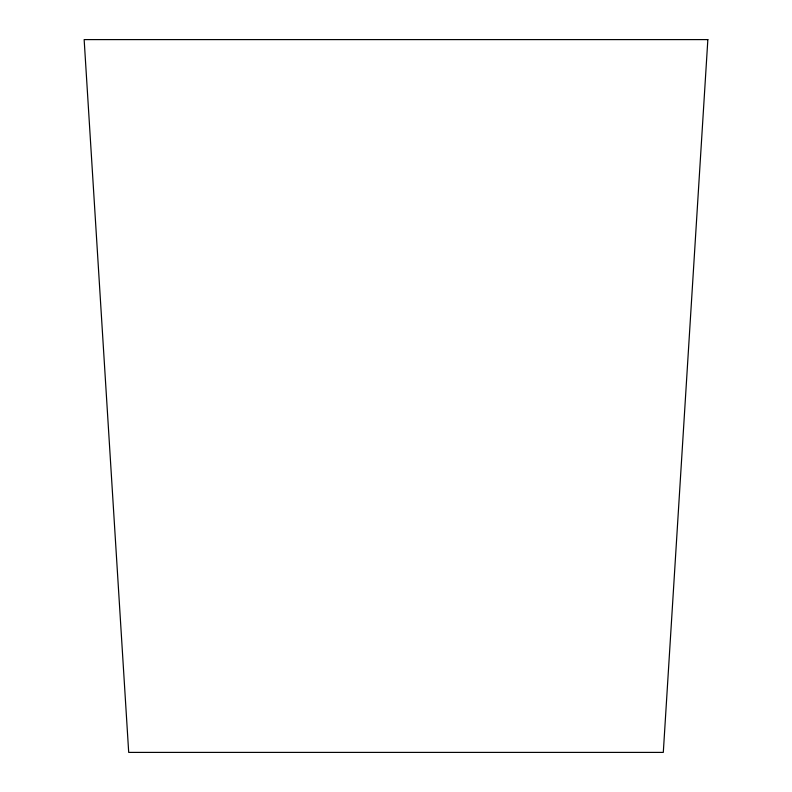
<?xml version="1.0" encoding="UTF-8"?>
<svg xmlns="http://www.w3.org/2000/svg" width="792" height="792" viewBox="0 0 792 792"><rect width="100%" height="100%" fill="white"/><g stroke="black" fill="none" stroke-linecap="round" stroke-linejoin="round"><path stroke-width="1.19" d="M707.85 39.6L663.3 752.4L128.7 752.4L84.15 39.6L707.85 39.6"/></g></svg>
